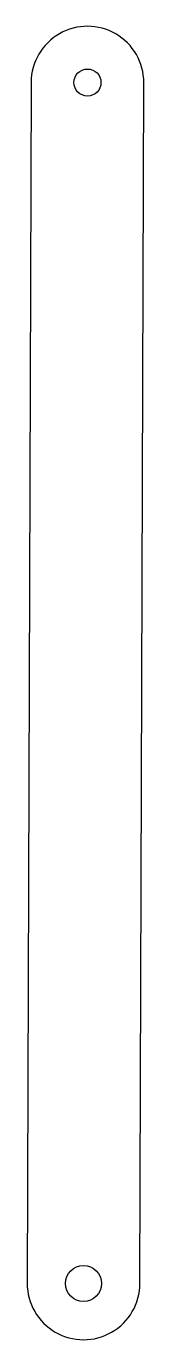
# Model space of a CAD drawing. Header units: millimetres. Extents: x -217 to -191, y -33 to 259.
import ezdxf

# ---------------------------------------------------------------- set-up
doc = ezdxf.new("R2010")
doc.units = ezdxf.units.MM
doc.layers.get('0').update_dxf_attribs({"linetype": 'CONTINUOUS'})

msp = doc.modelspace()

# ---------------------------------------------------------------- linework, layer by layer
msp.add_lwpolyline([(-190.63, 246.69, 1), (-215.63, 246.78), (-216.5, -20.16, 1.001632), (-191.5, -20.2), (-191.5, -20.22)], format="xyb", close=True)
for centre, radius in [((-203.13, 246.73), 3), ((-204, -20.2), 4)]:
    msp.add_circle(centre, radius)

doc.saveas('drawing.dxf')
